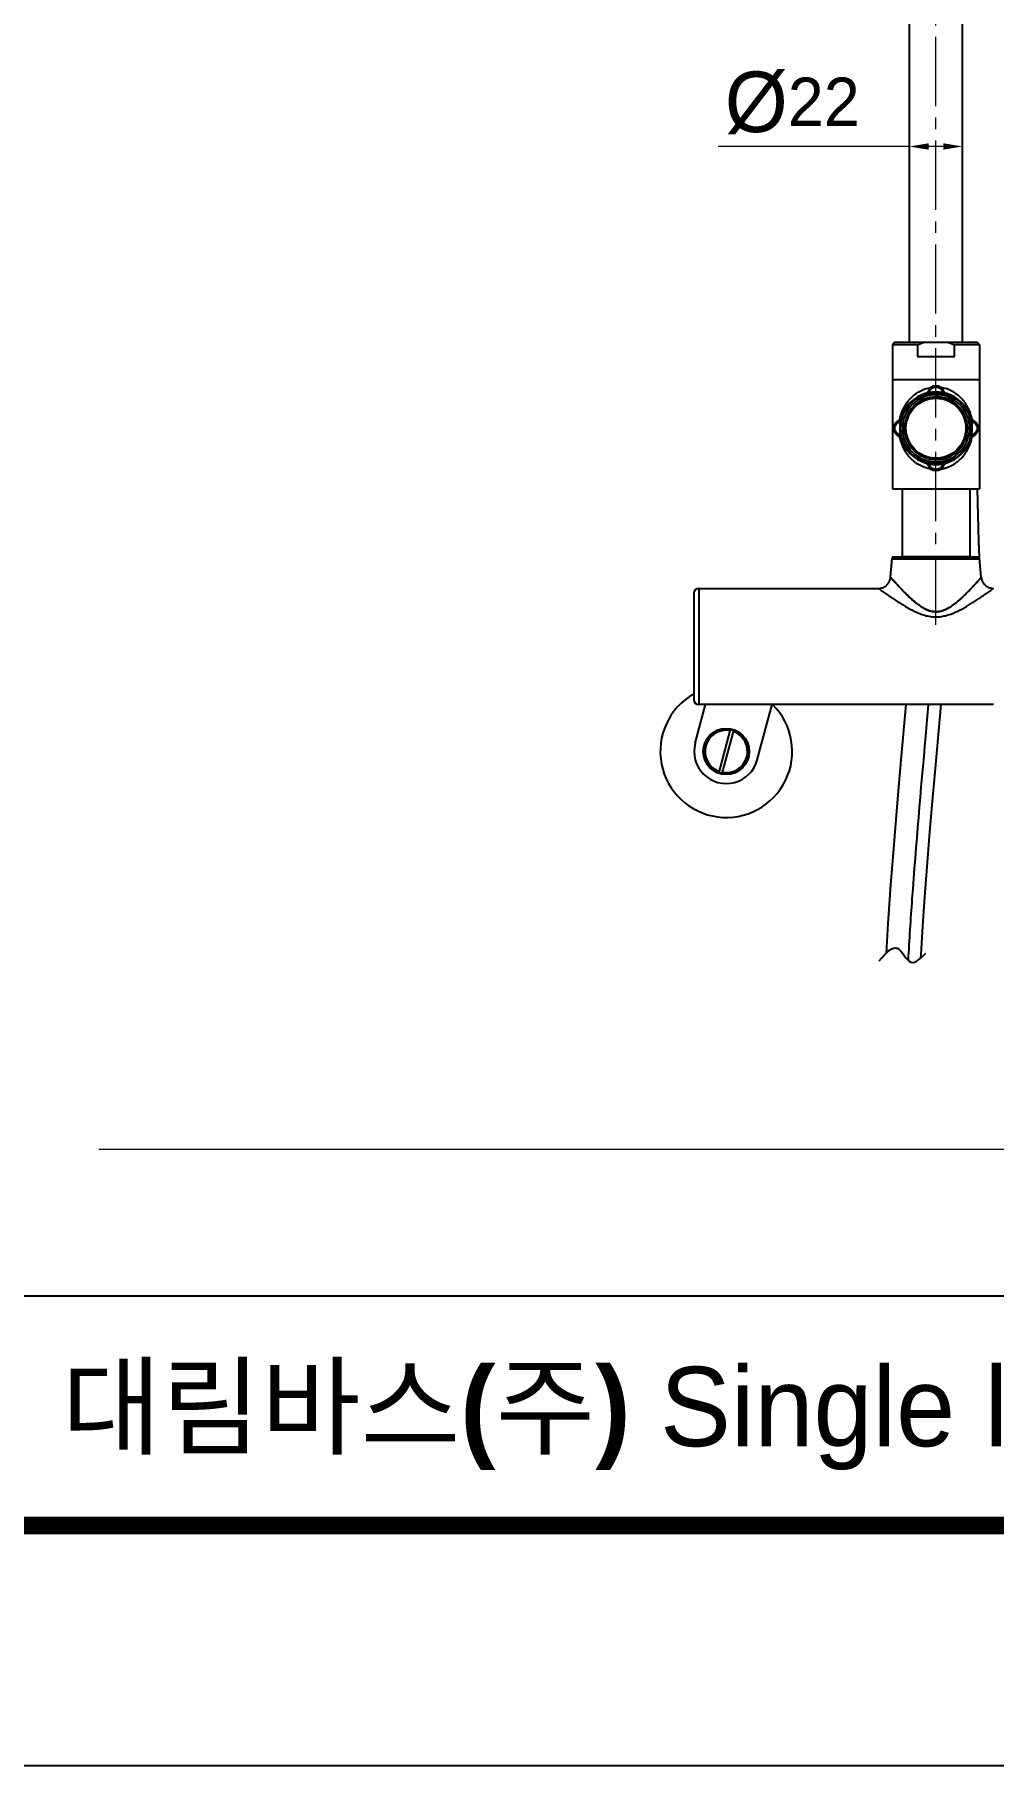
# Model space of a CAD drawing. Extents: x 0 to 3160, y 0 to 2315.
# Drawn here: x 607 to 1003, y 0 to 715 of the extents above; entities that cross this region are included whole.
import ezdxf

# ---------------------------------------------------------------- set-up
doc = ezdxf.new("R2010")
doc.units = 0
doc.header["$LTSCALE"] = 3
doc.header["$MEASUREMENT"] = 0
doc.header["$PDMODE"] = 3
doc.header["$PDSIZE"] = -10
doc.linetypes.add('CENTER2', pattern=[28.575, 19.05, -3.175, 3.175, -3.175])
doc.layers.get('0').update_dxf_attribs({"linetype": 'CONTINUOUS'})
doc.layers.get('DEFPOINTS').update_dxf_attribs({"linetype": 'CONTINUOUS'})
doc.layers.add('Cneter', color=1, linetype='CENTER2', lineweight=13)
doc.layers.add('치수선', color=7, linetype='CONTINUOUS', lineweight=20)
doc.styles.add('Daelim Dimension', font='')
doc.styles.get('Daelim Dimension').set_extended_font_data('나눔고딕')
doc.dimstyles.new('DEFAULT', dxfattribs={"dimscale": 2, "dimtxt": 2, "dimasz": 2, "dimexe": 0, "dimexo": 2, "dimgap": 1, "dimtad": 1, "dimdec": 1, "dimzin": 9, "dimdsep": 46, "dimtxsty": 'Daelim Dimension', "dimcen": 0.5, "dimclrd": 252, "dimclre": 252, "dimclrt": 3, "dimadec": 1, "dimazin": 0, "dimtfac": 1, "dimtdec": 1, "dimtix": 1, "dimtmove": 0, "dimatfit": 3, "dimfxl": 1, "dimtolj": 1, "dimtzin": 1, "dimlwd": 9, "dimlwe": 9, "dimarcsym": 0})

# ---------------------------------------------------------------- blocks, each defined once
blk = doc.blocks.new('*D4')
at = {"color": 5, "lineweight": 9, "ltscale": 0.5, "transparency": 16777216}
for p, q in [((968.13, 668.71), (889.1, 668.71)), ((968.13, 666.54), (968.13, 670.71)), ((982.13, 668.71), (976.13, 668.71)), ((990.13, 666.54), (990.13, 670.71))]:
    blk.add_line(p, q, dxfattribs=at)
at = {"color": 5, "ltscale": 0.5, "transparency": 16777216}
for points in [[(976.13, 670.04), (976.13, 667.38), (968.13, 668.71)], [(982.13, 670.04), (982.13, 667.38), (990.13, 668.71)]]:
    blk.add_solid(points, dxfattribs=at)
at = {"layer": 'DEFPOINTS', "color": 0, "ltscale": 0.5, "transparency": 16777216}
for p in [(990.13, 668.71), (968.13, 662.54), (990.13, 662.54)]:
    blk.add_point(p, dxfattribs=at)
at = {"color": 7, "ltscale": 0.5, "transparency": 16777216, "insert": (919.79, 686.68), "char_height": 20, "attachment_point": 5, "style": 'Daelim Dimension'}
blk.add_mtext('\\A1;{\\H1.25x;\\C256;Ø}22', dxfattribs=at)

msp = doc.modelspace()

# ---------------------------------------------------------------- linework, layer by layer
at = {"color": 7, "linetype": 'Continuous'}
for p, q in [((968.13, 754.24), (968.13, 587.82)), ((990.13, 587.82), (990.13, 754.24)), ((962.13, 587.82), (961.13, 586.82)), ((971.5, 586.82), (961.13, 586.82)), ((961.13, 586.82), (961.13, 527.32)), ((962.13, 587.82), (996.13, 587.82)), ((971.5, 586.82), (971.5, 581.82)), ((997.13, 586.82), (986.76, 586.82)), ((986.76, 581.82), (986.76, 586.82)), ((996.13, 587.82), (997.13, 586.82)), ((997.13, 586.82), (997.13, 527.32)), ((986.76, 581.82), (971.5, 581.82)), ((997.13, 572.32), (961.13, 572.32)), ((975.97, 567.23), (975.76, 567.4)), ((982.5, 567.4), (982.29, 567.23)), ((964.05, 555.69), (964.23, 555.48)), ((965.88, 554.07), (965.92, 554.03)), ((966.27, 554.07), (965.88, 554.07)), ((965.88, 550.57), (965.92, 550.61)), ((965.88, 550.57), (966.27, 550.57)), ((965.92, 554.03), (966.53, 554.03)), ((965.92, 550.61), (965.92, 554.03)), ((966.53, 550.61), (965.92, 550.61)), ((966.53, 554.03), (966.51, 554.07)), ((966.51, 550.57), (966.53, 550.61)), ((994.04, 555.48), (994.22, 555.69)), ((964.23, 549.16), (964.05, 548.95)), ((994.21, 548.95), (994.04, 549.16)), ((975.76, 537.24), (975.97, 537.41)), ((982.29, 537.41), (982.5, 537.23)), ((961.13, 527.32), (997.13, 527.32)), ((965.13, 527.32), (965.13, 499.32)), ((993.13, 527.32), (993.13, 499.32)), ((960.39, 490.75), (961.09, 498.72)), ((961.59, 499.18), (996.67, 499.18)), ((965.13, 499.32), (993.13, 499.32)), ((967.38, 499.32), (967.38, 499.18)), ((990.88, 499.32), (990.88, 499.18)), ((997.87, 490.75), (997.17, 498.72)), ((881.13, 486.18), (955.41, 486.18)), ((879.13, 484.18), (879.13, 440.18)), ((879.71, 422.24), (883.98, 438.18)), ((1002.85, 438.18), (881.13, 438.18)), ((905.31, 415.38), (911.42, 438.18)), ((978.77, 410.2), (981.26, 438.18)), ((894.17, 427.91), (889.4, 410.1)), ((890.85, 409.71), (895.62, 427.52))]:
    msp.add_line(p, q, dxfattribs=at)
at = {"color": 9, "linetype": 'Continuous'}
for p, q in [((979.13, 565.3), (979.05, 565.3)), ((979.13, 567.05), (979.13, 567.3)), ((979.13, 537.59), (979.13, 537.34)), ((997.21, 498.27), (961.05, 498.27)), ((997.17, 498.72), (961.09, 498.72)), ((881.13, 486.18), (881.13, 438.18))]:
    msp.add_line(p, q, dxfattribs=at)
at = {"color": 5}
msp.add_line((50.81, 193.97), (2594.86, 193.97), dxfattribs=at)
at = {"ltscale": 0.5}
msp.add_lwpolyline([(0, 0), (3159.52, 0), (3159.52, 2315.04), (0, 2315.04)], close=True, dxfattribs=at)
at = {"color": 5, "linetype": 'ByBlock', "lineweight": 200, "const_width": 7.28}
msp.add_lwpolyline([(50.81, 99.13), (3108.41, 99.13), (3108.41, 2261.29), (50.81, 2261.29)], close=True, dxfattribs=at)
at = {"color": 7, "linetype": 'Continuous'}
for points in [[(996.19, 527.3), (996.71, 505.59), (996.99, 499.19)], [(966.72, 438.18), (964.68, 415.34), (963.12, 397.55), (961.68, 380.37), (960.39, 363.76), (959.26, 347.69), (958.52, 335.42)], [(972.91, 333.52), (972.98, 334.91), (973.71, 346.69), (974.55, 358.76), (975.48, 371.13), (976.5, 383.81), (977.6, 396.83), (978.77, 410.2)]]:
    msp.add_lwpolyline(points, dxfattribs=at)
at = {"color": 9, "linetype": 'Continuous'}
for radius in [14.68, 12.38]:
    msp.add_circle((979.13, 552.32), radius, dxfattribs=at)
at = {"color": 7, "linetype": 'Continuous'}
for centre, radius in [((979.13, 552.32), 12.55), ((892.51, 418.81), 9.5), ((892.51, 418.81), 9.25)]:
    msp.add_circle(centre, radius, dxfattribs=at)
for centre, radius, start, end in [((979.13, 552.32), 15, 105.65256, 164.34744), ((979.13, 552.32), 12.71, 187.74385, 172.25615), ((974.81, 567.73), 1, 285.65518, 341.2507), ((979.13, 566.26), 3.56, 18.71544, 161.24938), ((983.45, 567.73), 1, 198.86918, 254.34821), ((979.13, 552.32), 15, 15.65256, 74.34744), ((965.19, 552.32), 3.56, 108.71544, 251.24938), ((963.73, 556.64), 1, 288.8692, 344.34822), ((994.54, 556.64), 1, 195.65518, 251.25071), ((993.07, 552.32), 3.56, 288.62222, 71.24938), ((963.73, 548), 1, 15.65517, 71.2507), ((979.13, 552.32), 15, 195.65256, 254.34744), ((979.13, 552.32), 15, 285.65256, 344.34744), ((974.81, 536.91), 1, 18.86908, 74.34823), ((979.13, 538.38), 3.56, 198.71547, 341.24938), ((983.45, 536.91), 1, 105.65517, 161.2507), ((961.59, 498.68), 0.5, 90, 175), ((996.67, 498.68), 0.5, 5, 90), ((881.13, 484.18), 2, 90, 180), ((955.41, 491.2), 5.02, 270.03433, 284.35164), ((955.41, 491.2), 5.02, 270.03241, 284.35284), ((955.42, 491.17), 4.99, 284.37912, 288.48059), ((955.42, 491.17), 4.98, 284.37623, 288.48135), ((955.41, 491.19), 5.01, 288.48741, 298.42872), ((955.41, 491.19), 5.01, 288.48573, 298.43161), ((955.41, 491.19), 5.01, 298.44927, 304.63495), ((955.41, 491.18), 5, 298.44636, 304.64048), ((955.41, 491.19), 5.01, 304.6386, 312.48666), ((955.41, 491.18), 5, 304.63257, 312.49322), ((955.4, 491.19), 5.01, 312.51364, 320.35771), ((955.41, 491.18), 5, 312.50707, 320.36373), ((955.41, 491.19), 5.01, 320.36135, 326.55103), ((955.41, 491.18), 5, 320.35582, 326.55393), ((955.4, 491.19), 5.01, 326.57157, 336.50675), ((955.41, 491.18), 5.01, 326.56867, 336.50844), ((955.42, 491.18), 4.99, 336.51355, 340.62114), ((955.43, 491.17), 4.98, 336.5128, 340.62404), ((955.39, 491.19), 5.02, 340.64863, 354.9656), ((955.39, 491.19), 5.02, 340.64742, 354.96751), ((1002.87, 491.19), 5.02, 185.03441, 199.35185), ((1002.87, 491.19), 5.02, 185.03248, 199.35307), ((1002.84, 491.18), 4.99, 199.37935, 203.47839), ((1002.84, 491.17), 4.98, 199.37644, 203.47912), ((1002.86, 491.19), 5.01, 203.4852, 213.42889), ((1002.86, 491.18), 5.01, 203.48354, 213.43182), ((1002.86, 491.19), 5.01, 213.44947, 219.63401), ((1002.85, 491.18), 5, 213.44653, 219.63951), ((1002.86, 491.19), 5.01, 219.63762, 227.48678), ((1002.85, 491.18), 5, 219.63164, 227.49339), ((1002.86, 491.19), 5.01, 227.51381, 235.35725), ((1002.85, 491.18), 5, 227.5072, 235.36323), ((1002.86, 491.19), 5.01, 235.36085, 241.55111), ((1002.85, 491.18), 5, 235.35536, 241.55405), ((1002.85, 491.19), 5.01, 241.57169, 251.50673), ((1002.85, 491.19), 5.01, 241.56875, 251.50837), ((1002.85, 491.17), 4.99, 251.51349, 255.62119), ((1002.85, 491.17), 4.98, 251.51277, 255.62412), ((1002.85, 491.2), 5.02, 255.64871, 269.96569), ((1002.85, 491.2), 5.02, 255.64747, 269.96757), ((892.51, 418.81), 27.25, 119.46547, 45.3921), ((881.13, 440.18), 2, 180, 270), ((892.51, 418.81), 13.25, 164.99901, 345), ((892.51, 418.81), 8.75, 79.9171, 250.0829), ((892.51, 418.81), 8.75, 259.9171, 70.0829)]:
    msp.add_arc(centre, radius, start, end, dxfattribs=at)
at = {"color": 9, "linetype": 'Continuous'}
for centre, radius, start, end in [((979.13, 552.32), 13.86, 270, 269.70878), ((979.13, 552.32), 12.98, 90.36908, 172.25481), ((979.13, 552.32), 12.75, 187.87309, 172.12691), ((975.01, 567.52), 1, 285.18237, 343.01089), ((979.13, 566.29), 3.3, 16.51056, 163.48941), ((979.13, 552.23), 15.07, 89.99789, 100.51437), ((979.13, 552.47), 14.58, 90.00015, 100.5081), ((979.13, 552.21), 15.09, 79.49239, 89.99436), ((979.13, 552.47), 14.58, 79.48154, 89.99957), ((979.13, 552.32), 12.98, 270.36908, 90), ((983.25, 567.52), 1, 196.98917, 254.8175), ((980.49, 553.38), 16.38, 136.5981, 141.30258), ((977.78, 553.38), 16.38, 38.67593, 43.38854), ((965.16, 552.32), 3.3, 106.51056, 253.48941), ((979.23, 552.32), 15.08, 169.48738, 190.51249), ((963.93, 556.44), 1, 286.98917, 344.81749), ((978.98, 552.32), 14.58, 169.47568, 190.50594), ((979.13, 552.32), 12.98, 187.74519, 270), ((994.33, 556.44), 1, 195.18239, 253.01089), ((979.28, 552.32), 14.58, 349.47569, 10.53091), ((979.04, 552.32), 15.08, 349.48738, 10.51249), ((993.1, 552.32), 3.3, 286.51056, 73.48941), ((963.93, 548.2), 1, 15.18239, 73.01089), ((994.33, 548.2), 1, 106.98917, 164.81752), ((975.01, 537.12), 1, 16.98917, 74.8175), ((979.13, 538.35), 3.3, 196.51056, 343.48941), ((979.13, 552.43), 15.09, 259.49239, 269.99436), ((979.13, 552.17), 14.58, 259.48724, 269.99957), ((979.12, 552.32), 13.86, 269.75483, 270.04605), ((979.15, 552.32), 12.98, 269.94135, 270.31043), ((979.13, 552.17), 14.58, 270.00015, 280.51793), ((979.13, 552.41), 15.07, 269.99789, 280.51437), ((983.25, 537.12), 1, 105.18241, 163.01089)]:
    msp.add_arc(centre, radius, start, end, dxfattribs=at)
at = {"color": 7, "linetype": 'Continuous'}
for points in [[(971.5, 586.82), (972.42, 587.21), (973.36, 587.55), (974.31, 587.82)], [(983.95, 587.82), (984.91, 587.55), (985.85, 587.21), (986.76, 586.82)], [(965.88, 554.07), (965.88, 552.9), (965.88, 551.74), (965.88, 550.57)]]:
    msp.add_open_spline(points, degree=3, dxfattribs=at)
at = {"color": 9, "linetype": 'Continuous'}
for points, knots in [([(968.59, 564.64), (969.12, 565.21), (970.3, 566.28), (972.32, 567.62), (974.59, 568.63), (976.23, 569.04), (977.07, 569.16)], [0, 0, 0, 0, 0.239807, 0.48578, 0.739349, 1, 1, 1, 1]), ([(976.47, 566.81), (976.4, 566.79), (976.25, 566.76), (976.04, 566.72), (975.84, 566.68), (975.68, 566.64), (975.57, 566.62), (975.5, 566.6), (975.44, 566.59), (975.39, 566.57), (975.34, 566.56), (975.31, 566.56), (975.29, 566.56), (975.29, 566.55), (975.28, 566.55), (975.28, 566.55), (975.28, 566.55)], [0, 0, 0, 0, 0.183447, 0.365466, 0.536943, 0.68866, 0.755081, 0.814512, 0.86658, 0.91095, 0.947226, 0.974828, 0.98511, 0.99285, 0.997866, 1, 1, 1, 1]), ([(976.38, 567.05), (976.31, 567.02), (976.21, 566.99), (976.09, 567), (976.02, 567.03), (975.98, 567.08), (975.96, 567.14), (975.96, 567.19), (975.97, 567.23)], [0, 0, 0, 0, 0.377766, 0.530731, 0.645966, 0.739605, 0.828365, 1, 1, 1, 1]), ([(976.38, 567.05), (976.41, 567.2), (976.49, 567.49), (976.68, 567.91), (976.94, 568.3), (977.39, 568.77), (978.11, 569.21), (979.13, 569.4), (980.15, 569.21), (980.88, 568.77), (981.32, 568.3), (981.58, 567.91), (981.77, 567.49), (981.85, 567.2), (981.88, 567.05)], [0, 0, 0, 0, 0.058493, 0.11776, 0.178156, 0.23993, 0.36762, 0.500001, 0.632381, 0.76007, 0.821843, 0.88224, 0.941507, 1, 1, 1, 1]), ([(976.38, 567.05), (976.39, 567.01), (976.4, 566.96), (976.43, 566.88), (976.45, 566.83), (976.46, 566.81), (976.47, 566.81)], [0, 0, 0, 0, 0.396602, 0.705208, 0.906352, 1, 1, 1, 1]), ([(989.68, 564.63), (989.14, 565.2), (987.97, 566.28), (985.95, 567.62), (983.68, 568.63), (982.04, 569.04), (981.2, 569.16)], [0, 0, 0, 0, 0.239804, 0.485774, 0.739344, 1, 1, 1, 1]), ([(981.88, 567.05), (981.87, 567.01), (981.86, 566.95), (981.83, 566.88), (981.82, 566.83), (981.8, 566.81), (981.8, 566.81), (981.79, 566.81)], [0, 0, 0, 0, 0.398183, 0.708077, 0.909776, 0.967567, 1, 1, 1, 1]), ([(982.99, 566.55), (982.99, 566.55), (982.98, 566.55), (982.98, 566.55), (982.97, 566.56), (982.95, 566.56), (982.92, 566.56), (982.88, 566.57), (982.83, 566.59), (982.76, 566.6), (982.69, 566.62), (982.58, 566.64), (982.43, 566.68), (982.23, 566.72), (982.01, 566.76), (981.87, 566.79), (981.79, 566.81)], [0, 0, 0, 0, 0.002135, 0.007146, 0.014881, 0.025157, 0.052745, 0.089003, 0.133352, 0.185395, 0.244799, 0.311191, 0.462856, 0.634325, 0.816416, 1, 1, 1, 1]), ([(982.29, 567.23), (982.3, 567.19), (982.3, 567.14), (982.28, 567.07), (982.24, 567.03), (982.18, 567), (982.09, 567), (981.99, 567.01), (981.92, 567.03), (981.88, 567.05)], [0, 0, 0, 0, 0.17144, 0.260127, 0.3533, 0.468273, 0.621041, 0.8067, 1, 1, 1, 1]), ([(964.14, 555.74), (964.41, 557.2), (965.29, 560), (966.82, 562.51), (967.7, 563.62)], [0, 0, 0, 0, 0.510536, 1, 1, 1, 1]), ([(994.12, 555.74), (993.85, 557.2), (992.98, 560), (991.45, 562.51), (990.56, 563.62)], [0, 0, 0, 0, 0.510537, 1, 1, 1, 1]), ([(964.4, 549.57), (964.26, 549.6), (963.96, 549.68), (963.54, 549.87), (963.15, 550.13), (962.68, 550.58), (962.24, 551.3), (962.05, 552.32), (962.24, 553.34), (962.68, 554.06), (963.15, 554.51), (963.54, 554.77), (963.96, 554.96), (964.26, 555.04), (964.4, 555.07)], [0, 0, 0, 0, 0.058493, 0.11776, 0.178156, 0.239929, 0.36762, 0.500001, 0.632381, 0.76007, 0.821843, 0.88224, 0.941507, 1, 1, 1, 1]), ([(964.23, 555.48), (964.26, 555.49), (964.31, 555.49), (964.38, 555.47), (964.42, 555.43), (964.45, 555.37), (964.45, 555.28), (964.44, 555.17), (964.42, 555.1), (964.4, 555.07)], [0, 0, 0, 0, 0.171436, 0.26012, 0.35329, 0.468266, 0.621036, 0.806694, 1, 1, 1, 1]), ([(964.65, 554.98), (964.65, 554.98), (964.64, 554.99), (964.63, 555), (964.61, 555.01), (964.57, 555.02), (964.5, 555.05), (964.44, 555.06), (964.4, 555.07)], [0, 0, 0, 0, 0.02894, 0.086063, 0.173191, 0.289144, 0.600217, 1, 1, 1, 1]), ([(964.9, 556.18), (964.9, 556.18), (964.9, 556.17), (964.9, 556.17), (964.9, 556.16), (964.89, 556.14), (964.89, 556.11), (964.88, 556.07), (964.87, 556.01), (964.85, 555.95), (964.83, 555.88), (964.81, 555.77), (964.77, 555.62), (964.73, 555.42), (964.69, 555.2), (964.66, 555.06), (964.65, 554.98)], [0, 0, 0, 0, 0.002134, 0.007143, 0.014876, 0.025148, 0.052726, 0.088972, 0.133307, 0.185335, 0.244721, 0.311095, 0.462731, 0.634199, 0.816337, 1, 1, 1, 1]), ([(993.62, 554.98), (993.6, 555.06), (993.58, 555.2), (993.53, 555.42), (993.49, 555.62), (993.45, 555.77), (993.43, 555.88), (993.41, 555.95), (993.4, 556.01), (993.39, 556.07), (993.38, 556.11), (993.37, 556.14), (993.37, 556.16), (993.37, 556.17), (993.37, 556.17), (993.36, 556.18), (993.37, 556.18)], [0, 0, 0, 0, 0.183753, 0.365945, 0.537406, 0.68901, 0.755364, 0.81473, 0.86674, 0.911059, 0.947292, 0.974861, 0.985129, 0.992859, 0.997868, 1, 1, 1, 1]), ([(993.62, 554.98), (993.62, 554.99), (993.62, 554.99), (993.64, 555), (993.66, 555.01), (993.69, 555.02), (993.72, 555.03), (993.78, 555.05), (993.83, 555.06), (993.86, 555.07)], [0, 0, 0, 0, 0.026328, 0.082765, 0.170079, 0.286531, 0.43013, 0.598792, 1, 1, 1, 1]), ([(993.86, 555.07), (993.83, 555.14), (993.81, 555.24), (993.81, 555.37), (993.84, 555.43), (993.89, 555.47), (993.95, 555.49), (994.01, 555.49), (994.04, 555.48)], [0, 0, 0, 0, 0.377773, 0.53074, 0.645979, 0.739614, 0.828369, 1, 1, 1, 1]), ([(993.86, 555.07), (994.01, 555.04), (994.3, 554.96), (994.72, 554.77), (995.11, 554.51), (995.58, 554.06), (996.02, 553.34), (996.21, 552.32), (996.02, 551.3), (995.58, 550.58), (995.11, 550.13), (994.72, 549.87), (994.3, 549.68), (994.01, 549.6), (993.86, 549.57)], [0, 0, 0, 0, 0.058493, 0.11776, 0.178156, 0.239929, 0.36762, 0.500001, 0.632381, 0.76007, 0.821843, 0.88224, 0.941507, 1, 1, 1, 1]), ([(977.07, 535.47), (976.2, 535.61), (974.51, 536.03), (972.17, 537.1), (970.1, 538.51), (968.33, 540.19), (966.85, 542.09), (965.64, 544.18), (964.71, 546.46), (964.3, 548.07), (964.14, 548.9)], [0, 0, 0, 0, 0.132813, 0.261869, 0.386949, 0.5089, 0.62917, 0.749612, 0.872454, 1, 1, 1, 1]), ([(964.4, 549.57), (964.43, 549.5), (964.46, 549.4), (964.45, 549.27), (964.42, 549.21), (964.38, 549.17), (964.31, 549.15), (964.26, 549.15), (964.23, 549.16)], [0, 0, 0, 0, 0.377773, 0.53074, 0.645979, 0.739614, 0.828369, 1, 1, 1, 1]), ([(964.64, 549.66), (964.65, 549.65), (964.62, 549.63), (964.57, 549.62), (964.5, 549.59), (964.44, 549.58), (964.4, 549.57)], [0, 0, 0, 0, 0.093902, 0.295322, 0.603654, 1, 1, 1, 1]), ([(964.64, 549.66), (964.66, 549.59), (964.69, 549.44), (964.73, 549.23), (964.77, 549.02), (964.81, 548.87), (964.83, 548.76), (964.85, 548.69), (964.86, 548.63), (964.88, 548.57), (964.89, 548.53), (964.89, 548.5), (964.9, 548.48), (964.9, 548.47), (964.9, 548.47), (964.9, 548.46), (964.9, 548.46)], [0, 0, 0, 0, 0.183426, 0.365441, 0.536922, 0.688648, 0.755073, 0.814507, 0.866577, 0.910949, 0.947226, 0.974829, 0.985111, 0.992851, 0.997867, 1, 1, 1, 1]), ([(981.2, 535.47), (982.07, 535.61), (983.76, 536.03), (986.1, 537.1), (988.16, 538.51), (989.93, 540.19), (991.42, 542.09), (992.62, 544.18), (993.55, 546.46), (993.97, 548.07), (994.12, 548.9)], [0, 0, 0, 0, 0.132813, 0.261868, 0.386947, 0.508898, 0.629169, 0.749611, 0.872453, 1, 1, 1, 1]), ([(993.37, 548.46), (993.36, 548.46), (993.37, 548.47), (993.37, 548.47), (993.37, 548.48), (993.37, 548.5), (993.38, 548.53), (993.39, 548.57), (993.4, 548.63), (993.41, 548.69), (993.43, 548.76), (993.45, 548.87), (993.49, 549.02), (993.53, 549.22), (993.58, 549.44), (993.6, 549.58), (993.62, 549.66)], [0, 0, 0, 0, 0.002134, 0.007143, 0.014876, 0.025148, 0.052727, 0.088972, 0.133307, 0.185335, 0.24472, 0.311094, 0.46273, 0.634198, 0.816336, 1, 1, 1, 1]), ([(993.62, 549.66), (993.62, 549.65), (993.62, 549.65), (993.64, 549.64), (993.66, 549.63), (993.7, 549.61), (993.77, 549.59), (993.83, 549.58), (993.86, 549.57)], [0, 0, 0, 0, 0.02895, 0.086076, 0.173201, 0.289152, 0.600221, 1, 1, 1, 1]), ([(994.04, 549.16), (994.01, 549.15), (993.95, 549.15), (993.89, 549.17), (993.84, 549.21), (993.81, 549.27), (993.81, 549.36), (993.82, 549.46), (993.84, 549.53), (993.86, 549.57)], [0, 0, 0, 0, 0.171436, 0.26012, 0.35329, 0.468265, 0.621036, 0.806694, 1, 1, 1, 1]), ([(975.28, 538.09), (975.28, 538.09), (975.28, 538.09), (975.29, 538.09), (975.29, 538.08), (975.31, 538.08), (975.34, 538.07), (975.39, 538.06), (975.44, 538.05), (975.5, 538.04), (975.57, 538.02), (975.68, 538), (975.84, 537.96), (976.04, 537.92), (976.25, 537.87), (976.4, 537.85), (976.47, 537.83)], [0, 0, 0, 0, 0.002135, 0.007147, 0.014885, 0.025165, 0.052761, 0.089028, 0.133389, 0.185446, 0.244865, 0.311273, 0.462967, 0.634441, 0.816491, 1, 1, 1, 1]), ([(975.97, 537.41), (975.96, 537.44), (975.96, 537.5), (975.98, 537.56), (976.02, 537.61), (976.08, 537.64), (976.17, 537.64), (976.28, 537.63), (976.35, 537.61), (976.38, 537.59)], [0, 0, 0, 0, 0.17144, 0.260127, 0.3533, 0.468273, 0.621041, 0.8067, 1, 1, 1, 1]), ([(976.38, 537.59), (976.39, 537.62), (976.4, 537.68), (976.43, 537.76), (976.45, 537.81), (976.46, 537.83), (976.47, 537.83), (976.47, 537.83)], [0, 0, 0, 0, 0.396801, 0.705558, 0.906718, 0.965168, 1, 1, 1, 1]), ([(981.88, 537.59), (981.85, 537.44), (981.77, 537.15), (981.58, 536.73), (981.32, 536.34), (980.88, 535.87), (980.15, 535.43), (979.13, 535.24), (978.11, 535.43), (977.39, 535.87), (976.94, 536.34), (976.68, 536.73), (976.49, 537.15), (976.41, 537.44), (976.38, 537.59)], [0, 0, 0, 0, 0.058493, 0.11776, 0.178156, 0.23993, 0.36762, 0.500001, 0.632381, 0.76007, 0.821843, 0.88224, 0.941507, 1, 1, 1, 1]), ([(981.79, 537.83), (981.87, 537.85), (982.01, 537.87), (982.23, 537.92), (982.43, 537.96), (982.58, 538), (982.69, 538.02), (982.76, 538.04), (982.83, 538.05), (982.88, 538.06), (982.92, 538.07), (982.95, 538.08), (982.97, 538.08), (982.98, 538.09), (982.98, 538.09), (982.99, 538.09), (982.99, 538.09)], [0, 0, 0, 0, 0.183577, 0.365665, 0.537134, 0.688803, 0.755196, 0.8146, 0.866644, 0.910994, 0.947253, 0.974842, 0.985118, 0.992854, 0.997867, 1, 1, 1, 1]), ([(981.88, 537.59), (981.87, 537.62), (981.86, 537.68), (981.83, 537.76), (981.82, 537.81), (981.8, 537.83), (981.8, 537.83), (981.79, 537.83)], [0, 0, 0, 0, 0.397889, 0.707601, 0.909136, 0.967026, 1, 1, 1, 1]), ([(981.88, 537.59), (981.95, 537.62), (982.05, 537.65), (982.18, 537.64), (982.25, 537.61), (982.28, 537.56), (982.3, 537.5), (982.3, 537.44), (982.29, 537.41)], [0, 0, 0, 0, 0.377766, 0.530731, 0.645966, 0.739605, 0.828365, 1, 1, 1, 1]), ([(955.41, 486.18), (955.42, 486.18), (955.43, 486.17), (955.46, 486.15), (955.51, 486.11), (955.57, 486.07), (955.66, 486), (955.81, 485.89), (956.04, 485.73), (956.36, 485.49), (956.75, 485.21), (957.2, 484.89), (957.9, 484.39), (958.88, 483.7), (960.18, 482.79), (961.62, 481.82), (963.17, 480.79), (964.83, 479.73), (967.21, 478.29), (969.73, 476.92), (972.43, 475.75), (974.57, 475.01), (976.82, 474.51), (979.13, 474.33), (981.44, 474.51), (983.69, 475.01), (985.84, 475.75), (988.53, 476.92), (991.05, 478.29), (993.43, 479.73), (995.09, 480.79), (996.65, 481.82), (998.09, 482.79), (999.38, 483.7), (1000.37, 484.39), (1001.07, 484.89), (1001.51, 485.21), (1001.9, 485.49), (1002.23, 485.73), (1002.46, 485.89), (1002.61, 486), (1002.69, 486.07), (1002.76, 486.11), (1002.81, 486.15), (1002.83, 486.17), (1002.85, 486.18), (1002.85, 486.18)], [0, 0, 0, 0, 0.000222, 0.000885, 0.001987, 0.003523, 0.005486, 0.007867, 0.013845, 0.021362, 0.030311, 0.040579, 0.05205, 0.078161, 0.10783, 0.140372, 0.175235, 0.21198, 0.250267, 0.330415, 0.37191, 0.414134, 0.456911, 0.5, 0.543088, 0.585865, 0.628089, 0.669585, 0.749734, 0.78802, 0.824766, 0.859628, 0.89217, 0.921839, 0.94795, 0.959421, 0.969689, 0.978638, 0.986155, 0.992133, 0.994514, 0.996477, 0.998013, 0.999115, 0.999778, 1, 1, 1, 1]), ([(960.39, 490.75), (960.39, 490.75), (960.41, 490.72), (960.42, 490.71), (960.46, 490.67), (960.51, 490.61), (960.57, 490.54), (960.68, 490.42), (960.84, 490.23), (961.07, 489.96), (961.36, 489.65), (961.68, 489.29), (962.04, 488.89), (962.44, 488.45), (963.04, 487.8), (963.86, 486.92), (964.92, 485.79), (966.07, 484.6), (967.32, 483.36), (968.66, 482.1), (970.08, 480.84), (971.61, 479.61), (973.25, 478.45), (975.05, 477.44), (977.01, 476.7), (978.78, 476.46), (980.2, 476.55), (981.58, 476.83), (983.22, 477.44), (985.01, 478.45), (986.66, 479.61), (988.18, 480.84), (989.61, 482.1), (990.94, 483.36), (992.19, 484.6), (993.35, 485.79), (994.41, 486.92), (995.22, 487.8), (995.82, 488.45), (996.22, 488.89), (996.58, 489.29), (996.91, 489.65), (997.19, 489.96), (997.39, 490.2), (997.53, 490.36), (997.62, 490.46), (997.7, 490.54), (997.76, 490.61), (997.8, 490.67), (997.83, 490.7), (997.85, 490.73), (997.86, 490.73), (997.87, 490.75), (997.87, 490.75)], [0, 0, 0, 0, 0.000211, 0.000871, 0.001969, 0.003492, 0.005435, 0.007787, 0.013676, 0.021058, 0.02983, 0.03989, 0.051143, 0.063491, 0.076841, 0.106159, 0.138408, 0.173032, 0.2096, 0.247784, 0.28733, 0.328049, 0.369792, 0.412458, 0.455938, 0.499957, 0.522051, 0.544061, 0.587542, 0.630208, 0.671951, 0.712669, 0.752216, 0.7904, 0.826968, 0.861591, 0.893839, 0.923157, 0.936509, 0.948862, 0.960121, 0.970189, 0.97896, 0.986333, 0.989464, 0.992209, 0.994555, 0.996492, 0.998014, 0.999113, 0.9995, 0.999778, 1, 1, 1, 1]), ([(997.87, 490.75), (997.87, 490.75), (997.86, 490.73), (997.85, 490.73), (997.83, 490.7), (997.8, 490.67), (997.76, 490.61), (997.7, 490.54), (997.62, 490.46), (997.53, 490.36), (997.39, 490.2), (997.19, 489.96), (996.91, 489.65), (996.58, 489.29), (996.22, 488.89), (995.82, 488.45), (995.22, 487.8), (994.41, 486.92), (993.35, 485.79), (992.19, 484.6), (990.94, 483.36), (989.13, 481.65), (987.17, 479.98), (985.01, 478.45), (983.22, 477.44), (981.25, 476.7), (979.48, 476.46), (978.07, 476.55), (976.69, 476.83), (975.05, 477.44), (973.25, 478.45), (971.61, 479.61), (970.08, 480.84), (968.66, 482.1), (967.32, 483.36), (966.07, 484.6), (964.92, 485.79), (963.86, 486.92), (963.04, 487.8), (962.44, 488.45), (962.04, 488.89), (961.68, 489.29), (961.36, 489.65), (961.07, 489.96), (960.84, 490.23), (960.68, 490.42), (960.57, 490.54), (960.51, 490.61), (960.46, 490.67), (960.42, 490.71), (960.41, 490.72), (960.39, 490.75), (960.39, 490.75)], [0, 0, 0, 0, 0.000219, 0.000496, 0.000883, 0.001981, 0.003504, 0.005444, 0.007792, 0.010538, 0.013671, 0.021045, 0.029814, 0.039876, 0.051133, 0.063487, 0.076841, 0.106163, 0.138411, 0.173033, 0.209602, 0.247786, 0.328031, 0.369775, 0.412442, 0.455924, 0.499943, 0.522037, 0.544047, 0.587532, 0.630199, 0.671944, 0.712663, 0.75221, 0.790397, 0.826965, 0.861587, 0.893838, 0.92316, 0.936508, 0.948853, 0.960103, 0.970167, 0.978943, 0.986327, 0.992215, 0.994566, 0.996507, 0.998031, 0.999128, 0.999788, 1, 1, 1, 1]), ([(975.97, 438.18), (975.58, 433.85), (975.19, 429.51), (974.81, 425.18), (972.81, 402.77), (970.07, 371.93), (968.06, 341.03), (967.6, 332.59)], [-0.0399213, -0.0399213, -0.0399213, -0.0399213, 0, 0, 0, 0.2064734, 0.2840537, 0.2840537, 0.2840537, 0.2840537])]:
    msp.add_open_spline(points, degree=3, knots=knots, dxfattribs=at)
at = {"color": 7, "linetype": 'Continuous'}
for points, knots in [([(975.08, 566.76), (975.1, 566.75), (975.14, 566.7), (975.21, 566.63), (975.25, 566.58), (975.28, 566.55)], [0, 0, 0, 0, 0.247886, 0.627039, 1, 1, 1, 1]), ([(982.99, 566.55), (983, 566.57), (983.04, 566.62), (983.11, 566.68), (983.16, 566.74), (983.18, 566.76)], [0, 0, 0, 0, 0.247901, 0.626951, 1, 1, 1, 1]), ([(964.9, 556.18), (964.88, 556.19), (964.84, 556.23), (964.77, 556.3), (964.71, 556.34), (964.69, 556.37)], [0, 0, 0, 0, 0.247901, 0.626951, 1, 1, 1, 1]), ([(966.51, 554.07), (966.51, 554.07), (966.5, 554.07), (966.5, 554.07), (966.49, 554.07), (966.48, 554.07), (966.46, 554.07), (966.43, 554.07), (966.4, 554.07), (966.34, 554.07), (966.3, 554.07), (966.27, 554.07)], [0, 0, 0, 0, 0.006621, 0.023058, 0.049189, 0.084784, 0.182351, 0.311049, 0.464605, 0.635913, 1, 1, 1, 1]), ([(966.27, 550.57), (966.3, 550.57), (966.34, 550.57), (966.4, 550.57), (966.43, 550.57), (966.46, 550.57), (966.48, 550.57), (966.49, 550.57), (966.5, 550.57), (966.5, 550.57), (966.51, 550.57), (966.51, 550.57)], [0, 0, 0, 0, 0.364073, 0.535387, 0.688946, 0.817643, 0.915213, 0.95081, 0.976942, 0.993379, 1, 1, 1, 1]), ([(993.58, 556.37), (993.56, 556.35), (993.51, 556.31), (993.45, 556.25), (993.39, 556.2), (993.37, 556.18)], [0, 0, 0, 0, 0.247886, 0.627039, 1, 1, 1, 1]), ([(964.69, 548.27), (964.71, 548.29), (964.75, 548.33), (964.82, 548.39), (964.87, 548.44), (964.9, 548.46)], [0, 0, 0, 0, 0.247886, 0.627039, 1, 1, 1, 1]), ([(993.37, 548.46), (993.38, 548.45), (993.43, 548.41), (993.49, 548.34), (993.55, 548.3), (993.58, 548.27)], [0, 0, 0, 0, 0.247901, 0.626952, 1, 1, 1, 1]), ([(993.58, 548.27), (993.62, 548.43), (993.78, 548.71), (994.06, 548.9), (994.21, 548.95)], [0, 0, 0, 0, 0.500004, 1, 1, 1, 1]), ([(975.28, 538.09), (975.26, 538.07), (975.22, 538.02), (975.15, 537.96), (975.11, 537.9), (975.08, 537.88)], [0, 0, 0, 0, 0.247901, 0.626951, 1, 1, 1, 1]), ([(983.18, 537.88), (983.16, 537.89), (983.13, 537.94), (983.06, 538.01), (983.01, 538.06), (982.99, 538.09)], [0, 0, 0, 0, 0.247886, 0.627039, 1, 1, 1, 1])]:
    msp.add_open_spline(points, degree=3, knots=knots, dxfattribs=at)
at = {"ltscale": 0.5}
msp.add_spline([(955.7, 332.39), (963.37, 337.42), (968.78, 331.78), (974.95, 335.46)], degree=3, dxfattribs=at)
at = {"layer": 'Cneter', "lineweight": 5, "ltscale": 0.5}
msp.add_line((979.13, 471.09), (979.13, 1397.3), dxfattribs=at)
at = {"layer": '치수선'}
msp.add_line((2113.24, 254.43), (633.4, 254.43), dxfattribs=at)

# ---------------------------------------------------------------- texts
at = {"color": 2, "insert": (618.03, 164.63), "char_height": 32.7922, "width": 1570.8308, "attachment_point": 1, "style": 'Daelim Dimension'}
msp.add_mtext('{\\fPretendard Variable SemiBold|b0|i0|c129|p2;대림바스(주)} Single lever_레인샤워수전_DL B6210CB2', dxfattribs=at)

# ---------------------------------------------------------------- dimensions: what is measured, and where the dimension line sits
at = {"color": 5, "ltscale": 0.5}
dim = msp.add_linear_dim(base=(990.13, 668.71), p1=(968.13, 662.54), p2=(990.13, 662.54), text='{\\H1.25x;\\C256;Ø}<>', dimstyle='DEFAULT', override={"dimtxt": 10, "dimasz": 4, "dimexe": 1, "dimdec": 0, "dimclrd": 5, "dimclre": 5, "dimclrt": 7}, dxfattribs=at)
dim.commit()
dim.dimension.update_dxf_attribs({"geometry": '*D4', "text_midpoint": (919.79, 668.71), "dimtype": 160})

doc.saveas('drawing.dxf')
